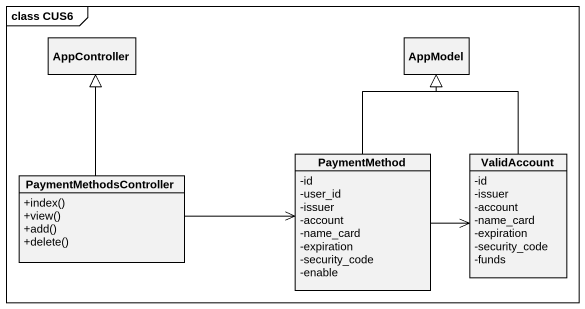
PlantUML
@startuml
mainframe class CUS6
hide circle
hide empty members
skinparam classAttributeIconSize 0
class AppController
class AppModel
class PaymentMethodsController {
  +index()
  +view()
  +add()
  +delete()
}
class PaymentMethod {
  -id
  -user_id
  -issuer
  -account
  -name_card
  -expiration
  -security_code
  -enable
}
class ValidAccount {
  -id
  -issuer
  -account
  -name_card
  -expiration
  -security_code
  -funds
}
PaymentMethodsController -up-|> AppController
PaymentMethodsController -right-> PaymentMethod
PaymentMethod -up-|> AppModel
PaymentMethod -right-> ValidAccount
ValidAccount -up-|> AppModel
@enduml
